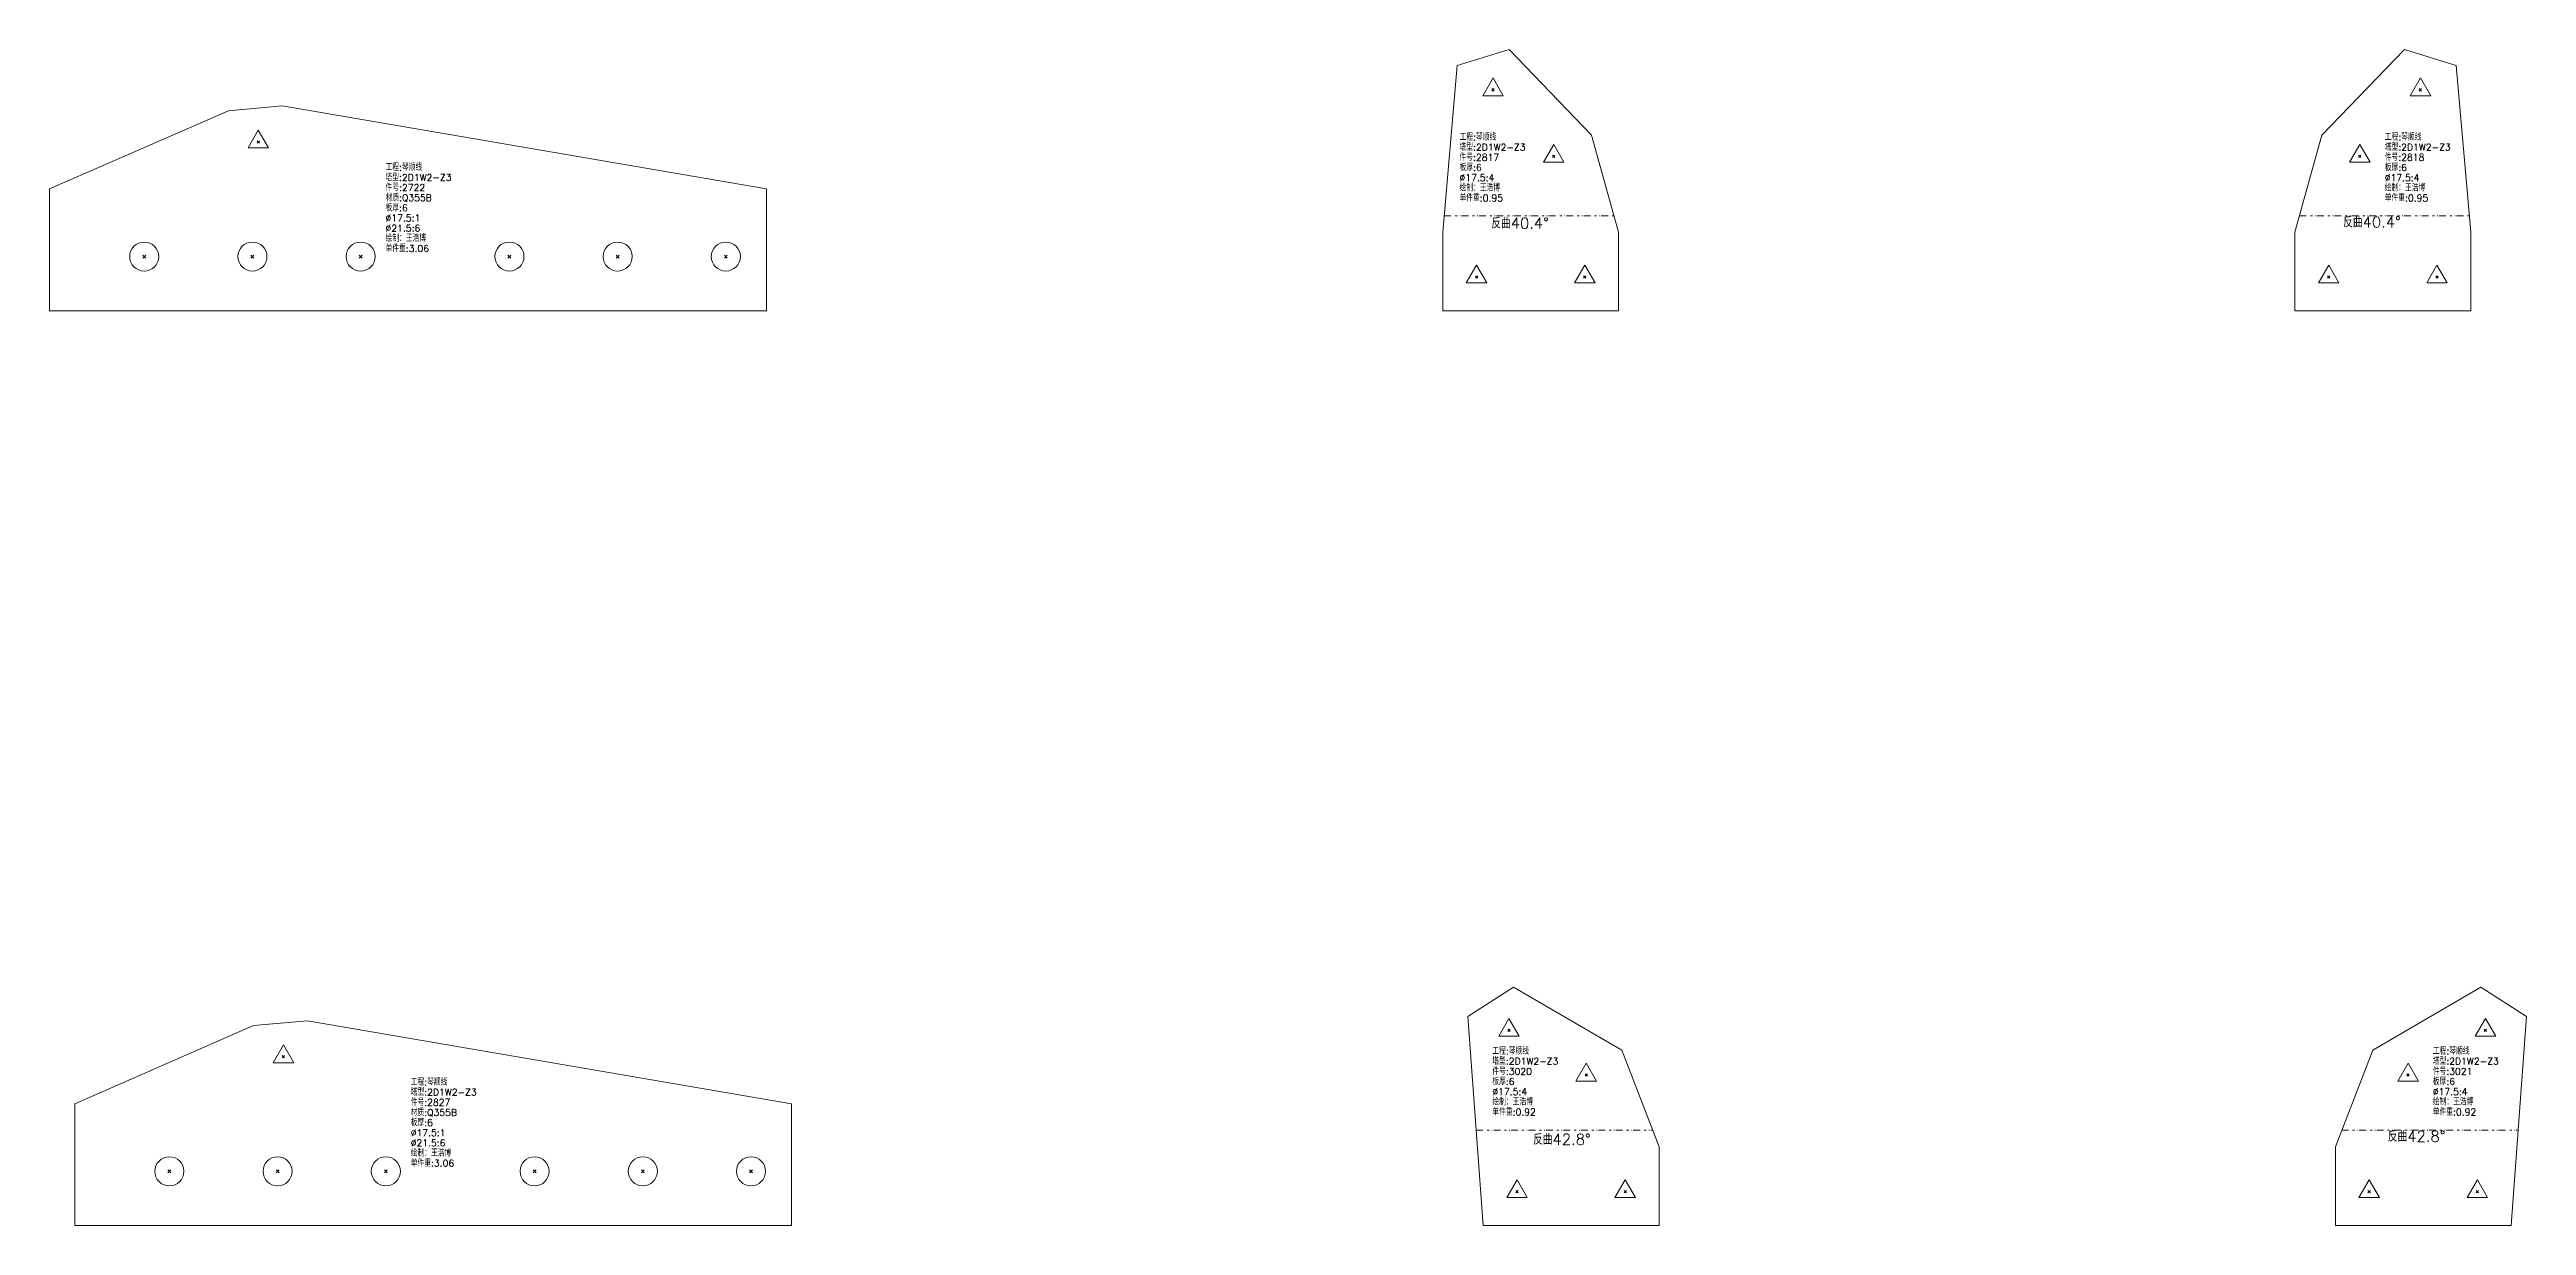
# Model space of a CAD drawing. Extents: x -580 to 8755, y 0 to 14723.
# Drawn here: x 2302 to 4134, y 2351 to 3220 of the extents above; entities that cross this region are included whole.
import ezdxf
from ezdxf.enums import TextEntityAlignment as Align

# ---------------------------------------------------------------- set-up
doc = ezdxf.new("R2010")
doc.units = 0
doc.header["$MEASUREMENT"] = 0
doc.linetypes.add('自定义线型', pattern=[12.9, 5, -3, 1.5, -2, 0.4, -1])
doc.layers.add('1', color=7, linetype='CONTINUOUS', lineweight=25)
doc.styles.get("Standard").update_dxf_attribs({"font": 'simplex.shx', "width": 0.7, "height": 3, "bigfont": 'gbhzfs.shx'})

msp = doc.modelspace()

# ---------------------------------------------------------------- linework, layer by layer
at = {"layer": '1', "color": 7, "linetype": 'Continuous', "lineweight": 18}
for p, q in [((3343.19972, 3208.62382), (3332.46155, 3085.32081)), ((3381.44641, 3220.33664), (3343.19972, 3208.62382)), ((3442.4929, 3156.9431), (3381.44641, 3220.33664)), ((4043.47669, 3220.33664), (3982.43021, 3156.9431)), ((4081.72339, 3208.62382), (4043.47669, 3220.33664)), ((4092.46155, 3085.32081), (4081.72339, 3208.62382)), ((2434.65366, 3175.09087), (2302.46155, 3117.32081)), ((2474.49394, 3178.66179), (2434.65366, 3175.09087)), ((2832.46155, 3117.32081), (2474.49394, 3178.66179)), ((3462.46155, 3085.32081), (3442.4929, 3156.9431)), ((3982.43021, 3156.9431), (3962.46155, 3085.32081)), ((2302.46155, 3117.32081), (2302.46155, 3027.32081)), ((2832.46155, 3027.32081), (2832.46155, 3117.32081)), ((3332.46155, 3085.32081), (3332.46155, 3027.32081)), ((3462.46155, 3027.32081), (3462.46155, 3085.32081)), ((3962.46155, 3085.32081), (3962.46155, 3027.32081)), ((4092.46155, 3027.32081), (4092.46155, 3085.32081)), ((2302.46155, 3027.32081), (2832.46155, 3027.32081)), ((3332.46155, 3027.32081), (3462.46155, 3027.32081)), ((3962.46155, 3027.32081), (4092.46155, 3027.32081)), ((3384.71778, 2527.32081), (3351.06486, 2505.6995)), ((3464.72714, 2480.7796), (3384.71778, 2527.32081)), ((4099.98203, 2527.32081), (4019.97267, 2480.7796)), ((4133.63495, 2505.6995), (4099.98203, 2527.32081)), ((2453.25745, 2499.02519), (2321.06486, 2441.26063)), ((2493.09775, 2502.5958), (2453.25745, 2499.02519)), ((2851.06486, 2441.26063), (2493.09775, 2502.5958)), ((3351.06486, 2505.6995), (3362.34991, 2351.26063)), ((4122.34991, 2351.26063), (4133.63495, 2505.6995)), ((3492.34991, 2409.26063), (3464.72714, 2480.7796)), ((4019.97267, 2480.7796), (3992.34991, 2409.26063)), ((2321.06486, 2441.26063), (2321.06486, 2351.26063)), ((2851.06486, 2351.26063), (2851.06486, 2441.26063)), ((3492.34991, 2351.26063), (3492.34991, 2409.26063)), ((3992.34991, 2409.26063), (3992.34991, 2351.26063)), ((2321.06486, 2351.26063), (2851.06486, 2351.26063)), ((3362.34991, 2351.26063), (3492.34991, 2351.26063)), ((3992.34991, 2351.26063), (4122.34991, 2351.26063))]:
    msp.add_line(p, q, dxfattribs=at)
at = {"layer": '1', "color": 7, "linetype": 'Continuous', "lineweight": 13}
for p, q in [((3369.64359, 3199.32605), (3362.06609, 3186.20105)), ((3368.76859, 3189.70105), (3370.51859, 3191.45105)), ((3370.51859, 3189.70105), (3368.76859, 3191.45105)), ((3377.22109, 3186.20105), (3369.64359, 3199.32605)), ((4055.27952, 3199.32605), (4047.70202, 3186.20105)), ((4054.40452, 3189.70105), (4056.15452, 3191.45105)), ((4056.15452, 3189.70105), (4054.40452, 3191.45105)), ((4062.85702, 3186.20105), (4055.27952, 3199.32605)), ((3362.06609, 3186.20105), (3377.22109, 3186.20105)), ((4047.70202, 3186.20105), (4062.85702, 3186.20105)), ((2456.80561, 3160.72822), (2449.22811, 3147.60322)), ((2455.93061, 3151.10322), (2457.68061, 3152.85322)), ((2457.68061, 3151.10322), (2455.93061, 3152.85322)), ((2464.38311, 3147.60322), (2456.80561, 3160.72822)), ((3414.51176, 3150.13496), (3406.93426, 3137.00996)), ((3422.08926, 3137.00996), (3414.51176, 3150.13496)), ((4010.41135, 3150.13496), (4002.83385, 3137.00996)), ((4017.98885, 3137.00996), (4010.41135, 3150.13496)), ((2449.22811, 3147.60322), (2464.38311, 3147.60322)), ((3406.93426, 3137.00996), (3422.08926, 3137.00996)), ((3413.63676, 3140.50996), (3415.38676, 3142.25996)), ((3415.38676, 3140.50996), (3413.63676, 3142.25996)), ((4002.83385, 3137.00996), (4017.98885, 3137.00996)), ((4009.53635, 3140.50996), (4011.28635, 3142.25996)), ((4011.28635, 3140.50996), (4009.53635, 3142.25996)), ((2371.38655, 3066.24581), (2373.53655, 3068.39581)), ((2373.53655, 3066.24581), (2371.38655, 3068.39581)), ((2451.38655, 3066.24581), (2453.53655, 3068.39581)), ((2453.53655, 3066.24581), (2451.38655, 3068.39581)), ((2531.38655, 3066.24581), (2533.53655, 3068.39581)), ((2533.53655, 3066.24581), (2531.38655, 3068.39581)), ((2641.38655, 3066.24581), (2643.53655, 3068.39581)), ((2643.53655, 3066.24581), (2641.38655, 3068.39581)), ((2721.38655, 3066.24581), (2723.53655, 3068.39581)), ((2723.53655, 3066.24581), (2721.38655, 3068.39581)), ((2801.38655, 3066.24581), (2803.53655, 3068.39581)), ((2803.53655, 3066.24581), (2801.38655, 3068.39581)), ((3357.46155, 3061.07081), (3349.88405, 3047.94581)), ((3365.03905, 3047.94581), (3357.46155, 3061.07081)), ((3437.46155, 3061.07081), (3429.88405, 3047.94581)), ((3445.03905, 3047.94581), (3437.46155, 3061.07081)), ((3987.46155, 3061.07081), (3979.88405, 3047.94581)), ((3995.03905, 3047.94581), (3987.46155, 3061.07081)), ((4067.46155, 3061.07081), (4059.88405, 3047.94581)), ((4075.03905, 3047.94581), (4067.46155, 3061.07081)), ((3349.88405, 3047.94581), (3365.03905, 3047.94581)), ((3356.58655, 3051.44581), (3358.33655, 3053.19581)), ((3358.33655, 3051.44581), (3356.58655, 3053.19581)), ((3429.88405, 3047.94581), (3445.03905, 3047.94581)), ((3436.58655, 3051.44581), (3438.33655, 3053.19581)), ((3438.33655, 3051.44581), (3436.58655, 3053.19581)), ((3979.88405, 3047.94581), (3995.03905, 3047.94581)), ((3986.58655, 3051.44581), (3988.33655, 3053.19581)), ((3988.33655, 3051.44581), (3986.58655, 3053.19581)), ((4059.88405, 3047.94581), (4075.03905, 3047.94581)), ((4066.58655, 3051.44581), (4068.33655, 3053.19581)), ((4068.33655, 3051.44581), (4066.58655, 3053.19581)), ((3381.40464, 2504.22709), (3373.82714, 2491.10209)), ((3373.82714, 2491.10209), (3388.98214, 2491.10209)), ((3380.52964, 2494.60209), (3382.27964, 2496.35209)), ((3382.27964, 2494.60209), (3380.52964, 2496.35209)), ((3388.98214, 2491.10209), (3381.40464, 2504.22709)), ((4103.29518, 2504.22708), (4095.71768, 2491.10208)), ((4095.71768, 2491.10208), (4110.87268, 2491.10208)), ((4102.42018, 2494.60208), (4104.17018, 2496.35208)), ((4104.17018, 2494.60208), (4102.42018, 2496.35208)), ((4110.87268, 2491.10208), (4103.29518, 2504.22708)), ((2475.40922, 2484.6645), (2467.83172, 2471.5395)), ((2474.53422, 2475.0395), (2476.28422, 2476.7895)), ((2476.28422, 2475.0395), (2474.53422, 2476.7895)), ((2482.98672, 2471.5395), (2475.40922, 2484.6645)), ((2467.83172, 2471.5395), (2482.98672, 2471.5395)), ((3438.53452, 2471.1191), (3430.95702, 2457.9941)), ((3430.95702, 2457.9941), (3446.11202, 2457.9941)), ((3437.65952, 2461.4941), (3439.40952, 2463.2441)), ((3439.40952, 2461.4941), (3437.65952, 2463.2441)), ((3446.11202, 2457.9941), (3438.53452, 2471.1191)), ((4046.16529, 2471.1191), (4038.58779, 2457.9941)), ((4038.58779, 2457.9941), (4053.74279, 2457.9941)), ((4045.29029, 2461.4941), (4047.04029, 2463.2441)), ((4047.04029, 2461.4941), (4045.29029, 2463.2441)), ((4053.74279, 2457.9941), (4046.16529, 2471.1191)), ((2389.98986, 2390.18563), (2392.13986, 2392.33563)), ((2392.13986, 2390.18563), (2389.98986, 2392.33563)), ((2469.98986, 2390.18563), (2472.13986, 2392.33563)), ((2472.13986, 2390.18563), (2469.98986, 2392.33563)), ((2549.98986, 2390.18563), (2552.13986, 2392.33563)), ((2552.13986, 2390.18563), (2549.98986, 2392.33563)), ((2659.98986, 2390.18563), (2662.13986, 2392.33563)), ((2662.13986, 2390.18563), (2659.98986, 2392.33563)), ((2739.98986, 2390.18563), (2742.13986, 2392.33563)), ((2742.13986, 2390.18563), (2739.98986, 2392.33563)), ((2819.98986, 2390.18563), (2822.13986, 2392.33563)), ((2822.13986, 2390.18563), (2819.98986, 2392.33563)), ((3387.34991, 2385.01063), (3379.77241, 2371.88563)), ((3394.92741, 2371.88563), (3387.34991, 2385.01063)), ((3467.34991, 2385.01063), (3459.77241, 2371.88563)), ((3474.92741, 2371.88563), (3467.34991, 2385.01063)), ((4017.34991, 2385.01063), (4009.77241, 2371.88563)), ((4024.92741, 2371.88563), (4017.34991, 2385.01063)), ((4097.34991, 2385.01063), (4089.77241, 2371.88563)), ((4104.92741, 2371.88563), (4097.34991, 2385.01063)), ((3379.77241, 2371.88563), (3394.92741, 2371.88563)), ((3386.47491, 2375.38563), (3388.22491, 2377.13563)), ((3388.22491, 2375.38563), (3386.47491, 2377.13563)), ((3459.77241, 2371.88563), (3474.92741, 2371.88563)), ((3466.47491, 2375.38563), (3468.22491, 2377.13563)), ((3468.22491, 2375.38563), (3466.47491, 2377.13563)), ((4009.77241, 2371.88563), (4024.92741, 2371.88563)), ((4016.47491, 2375.38563), (4018.22491, 2377.13563)), ((4018.22491, 2375.38563), (4016.47491, 2377.13563)), ((4089.77241, 2371.88563), (4104.92741, 2371.88563)), ((4096.47491, 2375.38563), (4098.22491, 2377.13563)), ((4098.22491, 2375.38563), (4096.47491, 2377.13563))]:
    msp.add_line(p, q, dxfattribs=at)
at = {"layer": '1', "color": 190, "linetype": '自定义线型', "lineweight": 13}
for p, q in [((3333.52486, 3097.53048), (3459.05744, 3097.53048)), ((3965.86567, 3097.53048), (4091.39824, 3097.53048)), ((3357.20919, 2421.61262), (3487.5792, 2421.61262)), ((3997.12062, 2421.61262), (4127.49062, 2421.61262))]:
    msp.add_line(p, q, dxfattribs=at)
at = {"layer": '1', "color": 7, "linetype": 'Continuous', "lineweight": 13}
for centre in [(2372.46155, 3067.32081), (2452.46155, 3067.32081), (2532.46155, 3067.32081), (2642.46155, 3067.32081), (2722.46155, 3067.32081), (2802.46155, 3067.32081), (2391.06486, 2391.26063), (2471.06486, 2391.26063), (2551.06486, 2391.26063), (2661.06486, 2391.26063), (2741.06486, 2391.26063), (2821.06486, 2391.26063)]:
    msp.add_circle(centre, 10.75, dxfattribs=at)

# ---------------------------------------------------------------- texts
at = {"layer": '1', "color": 7, "linetype": 'Continuous', "lineweight": 18}
for s, p in [('塔型:2D1W2-Z3', (3344.86581, 3144.14452)), ('工程:琴顺线', (3344.86581, 3151.64452)), ('塔型:2D1W2-Z3', (4028.86581, 3144.14452)), ('工程:琴顺线', (4028.86581, 3151.64452)), ('工程:琴顺线', (2550.86581, 3129.30709)), ('件号:2817', (3344.86581, 3136.64452)), ('板厚:6', (3344.86581, 3129.14452)), ('件号:2818', (4028.86581, 3136.64452)), ('板厚:6', (4028.86581, 3129.14452)), ('材质:Q355B', (2550.86581, 3106.80709)), ('件号:2722', (2550.86581, 3114.30709)), ('塔型:2D1W2-Z3', (2550.86581, 3121.80709)), ('绘制：王浩博', (3344.86581, 3114.14452)), ('单件重:0.95', (3344.86581, 3106.64452)), ('%%c17.5:4', (3344.86581, 3121.64452)), ('绘制：王浩博', (4028.86581, 3114.14452)), ('单件重:0.95', (4028.86581, 3106.64452)), ('%%c17.5:4', (4028.86581, 3121.64452)), ('板厚:6', (2550.86581, 3099.30709)), ('%%c17.5:1', (2550.86581, 3091.80709)), ('绘制：王浩博', (2550.86581, 3076.80709)), ('%%c21.5:6', (2550.86581, 3084.30709)), ('单件重:3.06', (2550.86581, 3069.30709)), ('塔型:2D1W2-Z3', (3369.11164, 2468.60651)), ('工程:琴顺线', (3369.11164, 2476.10651)), ('塔型:2D1W2-Z3', (4064.39669, 2468.60651)), ('工程:琴顺线', (4064.39669, 2476.10651)), ('工程:琴顺线', (2569.46912, 2453.244)), ('件号:3020', (3369.11164, 2461.10651)), ('板厚:6', (3369.11164, 2453.60651)), ('件号:3021', (4064.39669, 2461.10651)), ('板厚:6', (4064.39669, 2453.60651)), ('材质:Q355B', (2569.46912, 2430.744)), ('件号:2827', (2569.46912, 2438.244)), ('塔型:2D1W2-Z3', (2569.46912, 2445.744)), ('绘制：王浩博', (3369.11164, 2438.60651)), ('单件重:0.92', (3369.11164, 2431.10651)), ('%%c17.5:4', (3369.11164, 2446.10651)), ('绘制：王浩博', (4064.39669, 2438.60651)), ('单件重:0.92', (4064.39669, 2431.10651)), ('%%c17.5:4', (4064.39669, 2446.10651)), ('板厚:6', (2569.46912, 2423.244)), ('%%c17.5:1', (2569.46912, 2415.744)), ('绘制：王浩博', (2569.46912, 2400.744)), ('单件重:3.06', (2569.46912, 2393.244)), ('%%c21.5:6', (2569.46912, 2408.244))]:
    msp.add_text(s, height=5, dxfattribs=at).set_placement(p, align=Align.BOTTOM_LEFT)
at = {"layer": '1', "color": 7, "linetype": 'Continuous', "lineweight": 13}
for s, p in [('反曲40.4%%d', (3389.57907, 3085.6333)), ('反曲40.4%%d', (4019.35711, 3086.42633)), ('反曲42.8%%d', (3420.48811, 2408.52352)), ('反曲42.8%%d', (4052.38344, 2410.75336))]:
    msp.add_text(s, height=8, dxfattribs=at).set_placement(p, align=Align.BOTTOM_CENTER)

doc.saveas('drawing.dxf')
